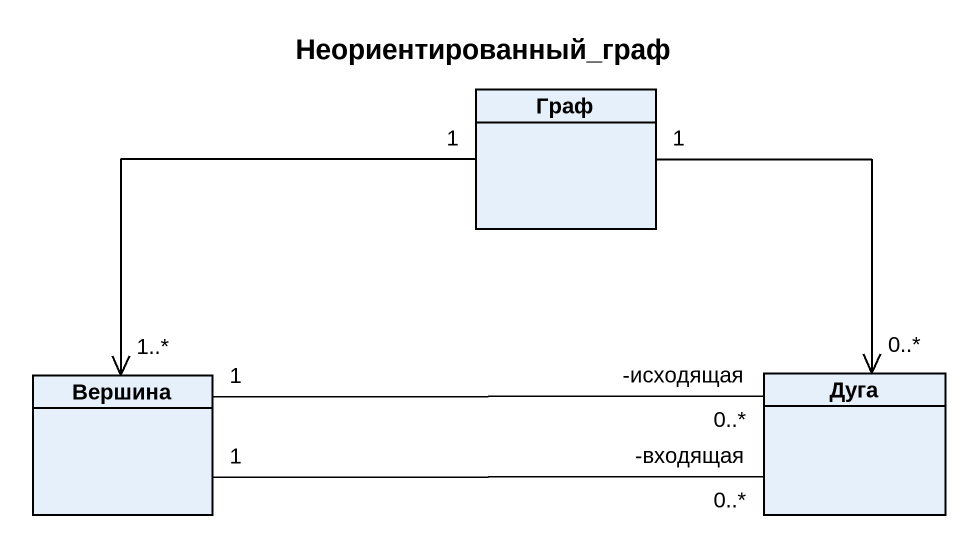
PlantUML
@startuml
title Неориентированный_граф
hide circle
hide empty members
class Граф
class Вершина
class Дуга
Граф "1" --> "1..*" Вершина
Граф "1" --> "0..*" Дуга
Вершина "1" -right- "-входящая\n0..*" Дуга
Вершина "1" -right- "-исходящая\n0..*" Дуга
@enduml
